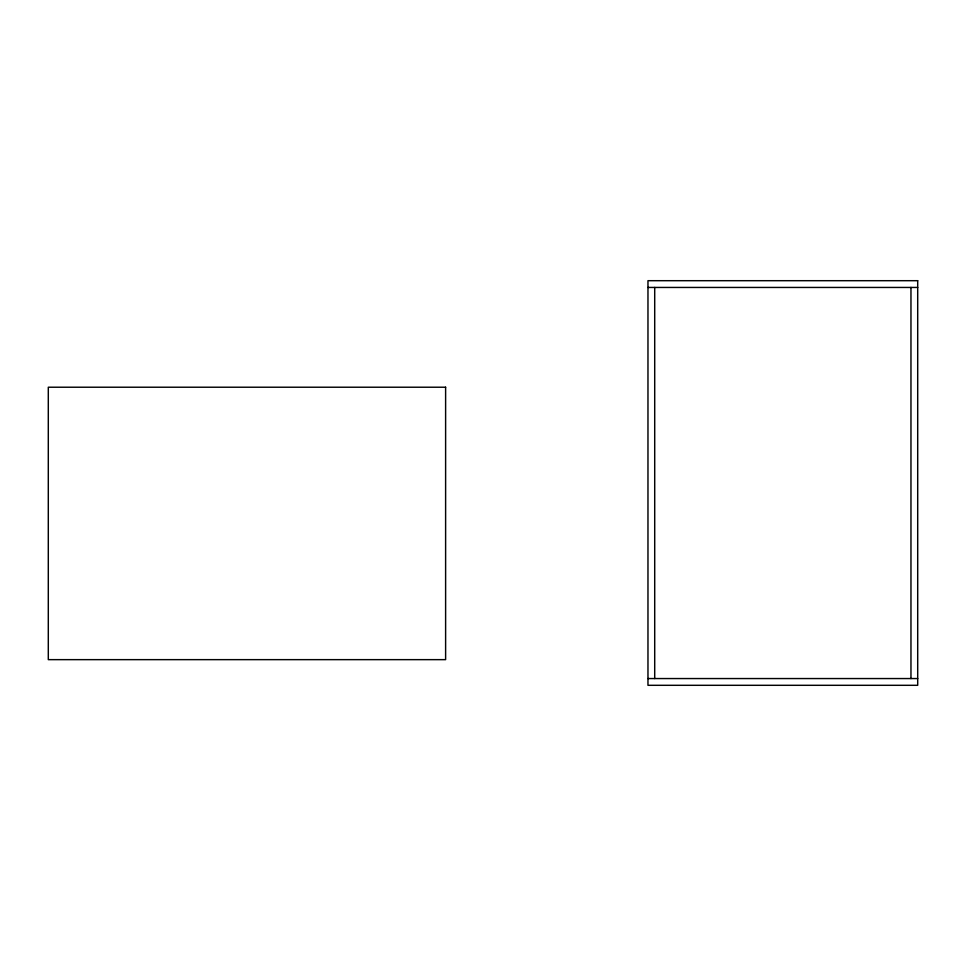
<?xml version="1.0" encoding="UTF-8"?>
<svg xmlns="http://www.w3.org/2000/svg" width="966" height="966" viewBox="0 0 966 966"><rect width="100%" height="100%" fill="white"/><g stroke="black" fill="none" stroke-linecap="round" stroke-linejoin="round"><path stroke-width="1.45" d="M647.969 287.445L917.7 287.445M647.969 678.555L917.7 678.555M910.962 287.445L910.962 678.555M654.707 287.445L654.707 678.555M917.7 280.695L647.969 280.695L647.969 685.305L917.7 685.305L917.7 280.695M445.616 387.221L48.3 387.221L48.3 659.645L445.616 659.645L445.616 387.221"/></g></svg>
